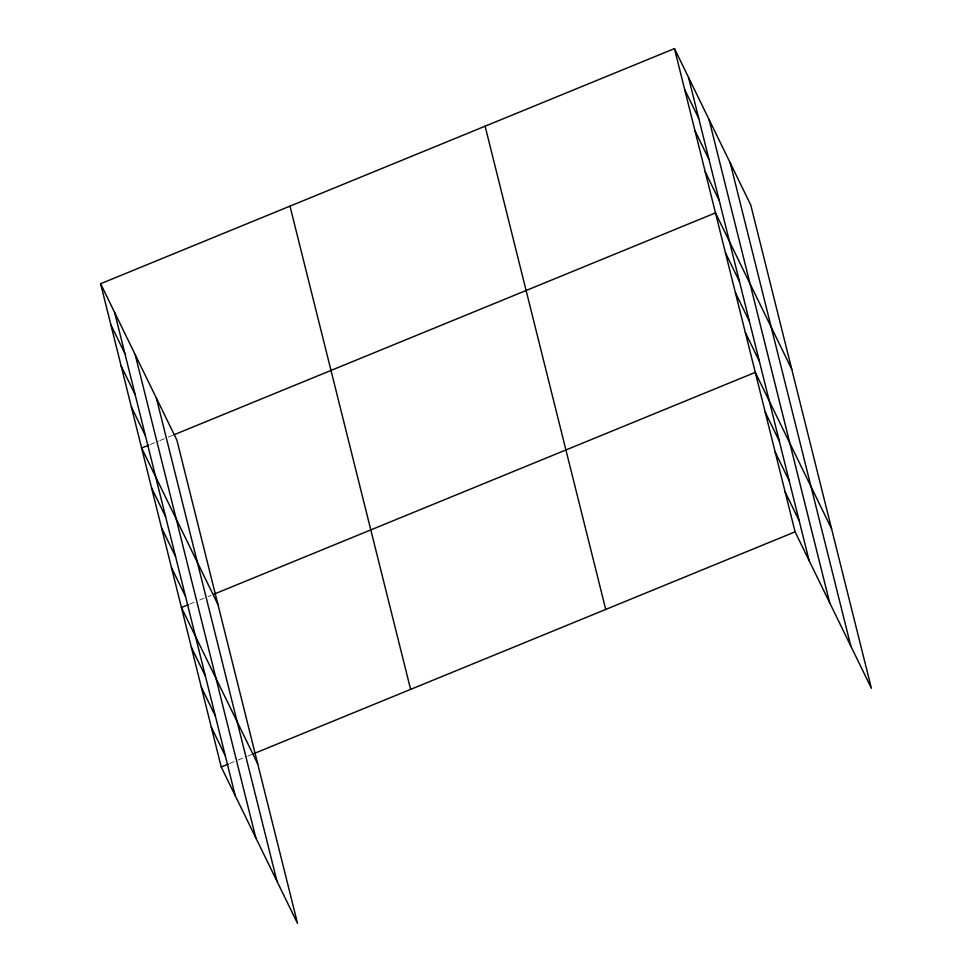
<?xml version="1.0" encoding="UTF-8"?>
<svg xmlns="http://www.w3.org/2000/svg" width="972" height="972" viewBox="0 0 972 972"><rect width="100%" height="100%" fill="white"/><g stroke="black" fill="none" stroke-linecap="round" stroke-linejoin="round"><path stroke-width="0.73" stroke-dasharray="4.86 3.65" d="M150.04 444.581L158.46 441.142M159.858 440.559L166.868 437.692M168.278 437.108L172.481 435.383M189.844 604.062L194.06 602.336M199.661 600.028L206.684 597.16M208.081 596.589L210.888 595.435M229.647 763.53L236.67 760.651M238.067 760.08L246.487 756.629M247.884 756.058L252.1 754.333"/><path stroke-width="1.46" d="M100.614 283.727L176.904 440.158L297.529 923.4L221.239 766.981L100.614 283.727L674.471 48.6L750.761 205.019L871.386 688.273L795.096 531.842L674.471 48.6M148.631 445.164L141.62 448.031L217.91 604.463M173.891 434.812L715.489 212.904L791.779 369.324M188.447 604.633L181.424 607.5L257.726 763.931M213.694 594.281L755.293 372.373L831.582 528.804M221.239 766.981L228.25 764.101M253.498 753.762L795.096 531.842M684.725 89.679L698.759 118.438M694.98 130.746L709.013 159.517M705.235 171.825L719.268 200.597M725.44 252.769L739.461 281.54M735.391 292.645L749.424 321.404M745.342 332.509L759.375 361.28M765.243 412.237L779.277 441.009M775.194 452.114L789.228 480.873M785.145 491.978L799.178 520.749M110.869 324.806L124.89 353.577M121.111 365.885L135.144 394.644M131.366 406.952L145.399 435.723M151.571 487.895L165.605 516.667M161.522 527.772L175.555 556.531M171.473 567.636L185.506 596.407M191.375 647.376L205.408 676.135M201.338 687.24L215.359 716.012M211.289 727.105L225.31 755.876M730.215 162.895L850.84 646.149M709.05 119.495L829.675 602.737M688.504 77.371L809.129 560.613M485.101 126.19L605.726 609.444M289.984 206.137L410.609 689.379M156.358 398.022L276.984 881.276M135.193 354.622L255.806 837.876M114.647 312.498L235.26 795.74"/></g></svg>
